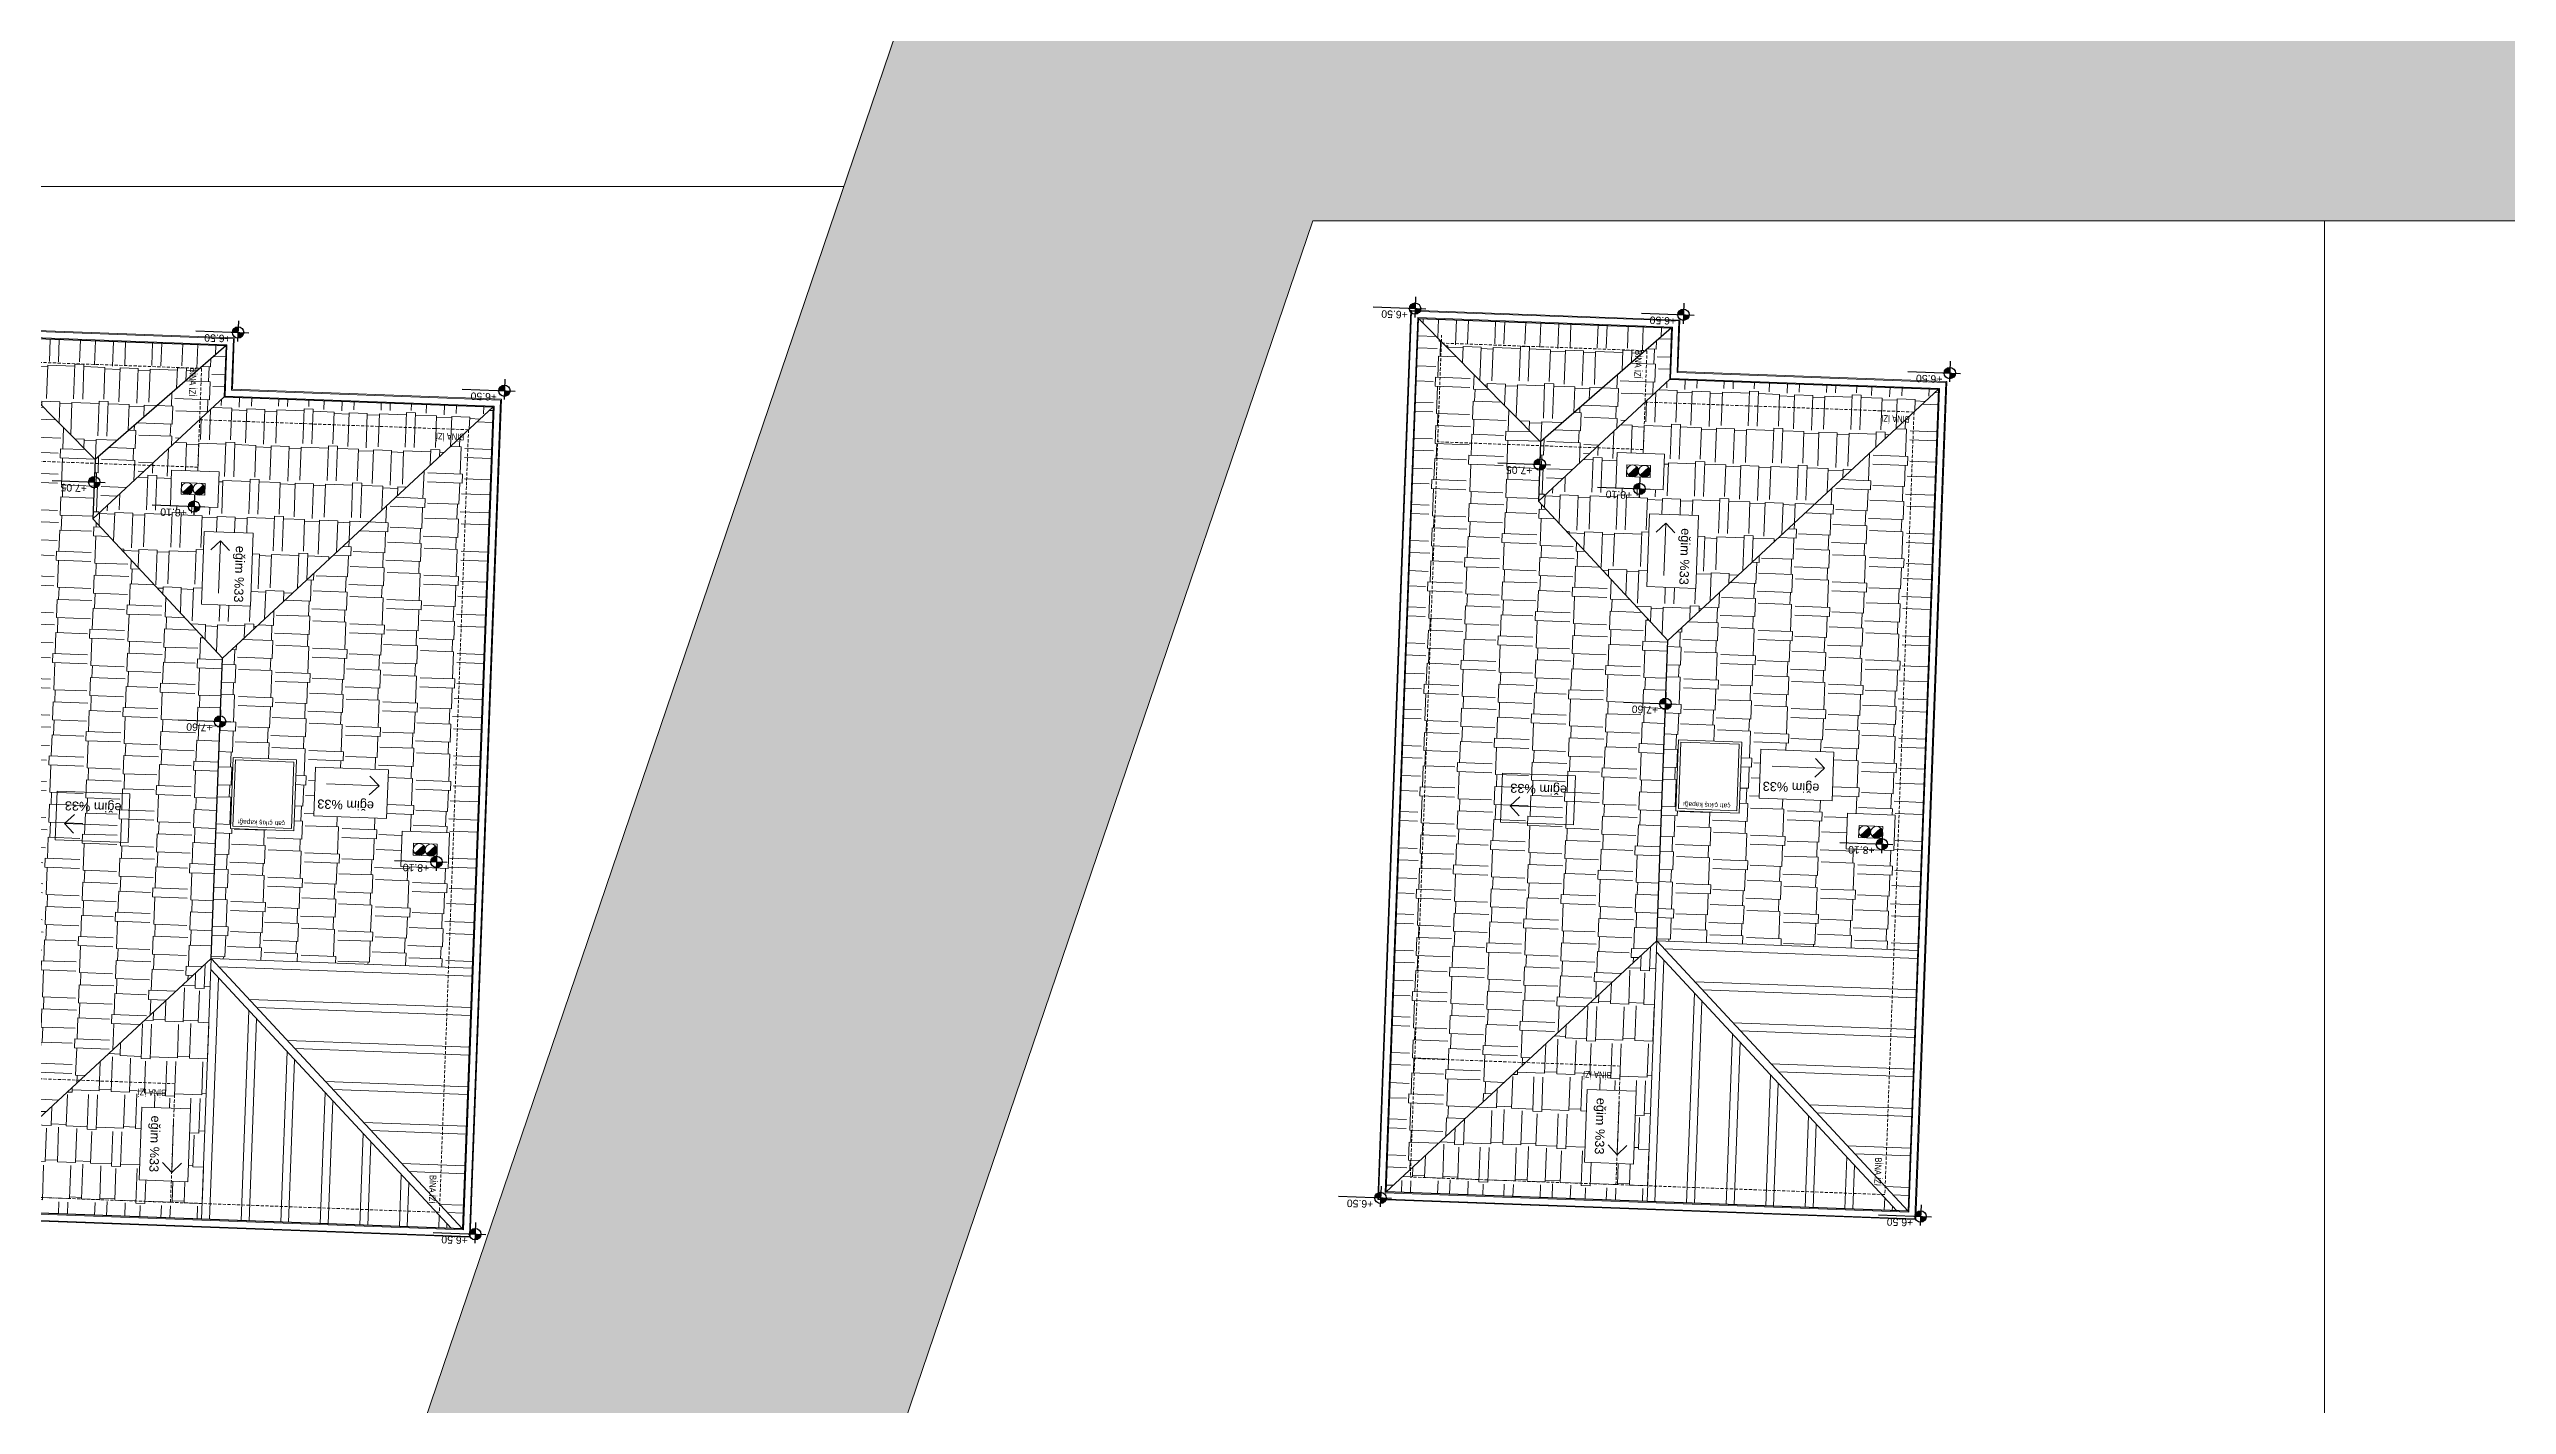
# Model space of a CAD drawing. Header units: centimetres. Extents: x 63871 to 181827, y -95930 to 42199.
# Drawn here: x 170158 to 173263, y -24290 to -22576 of the extents above; entities that cross this region are included whole.
import ezdxf
from ezdxf.enums import TextEntityAlignment as Align

# ---------------------------------------------------------------- set-up
doc = ezdxf.new("R2010")
doc.units = ezdxf.units.CM
doc.linetypes.add('11-021_500-SatisOfisi_220512$0${ Diamond }', pattern=[12, 4, -2, 2, 2, -2])
for name, color, linetype, lineweight in [('A-AREA-IDEN', 7, 'Continuous', 9), ('ARA SINIRLAR', 225, 'Continuous', 15), ('ARM_Pen_No__252', 8, 'Continuous', 18), ('Baca', 82, 'Continuous', 9), ('İz DÜŞÜMÜ', 7, '11-021_500-SatisOfisi_220512$0${ Diamond }', 18), ('OLUK', 222, 'Continuous', 15), ('TARAMA', 251, 'Continuous', 5), ('Çatı', 144, 'Continuous', 30)]:
    doc.layers.add(name, color=color, linetype=linetype, lineweight=lineweight)
doc.layers.add('KOT', color=171, linetype='Continuous')
doc.styles.add('Arial', font='Arial.ttf', dxfattribs={"height": 250})
doc.styles.add('Arial_1', font='Arial.ttf', dxfattribs={"height": 300})
doc.styles.add('MtXpl_Arial_Narrow_1', font='')
doc.styles.get('MtXpl_Arial_Narrow_1').set_extended_font_data('Arial Narrow')
pattern_1 = [(177.87319, (368086.55, 4994.29), (-98.784803, -42.082955), [22.86, -19.05, 26.67, -11.43, 34.29, -15.24]), (177.87319, (368063.636, 4993.234), (-98.784803, -42.082955), [19.05, -72.39, 15.24, -22.86]), (177.87319, (368018.124, 4999.69), (-98.784803, -42.082955), [11.43, -118.11]), (267.87319, (368086.55, 4994.29), (30.6659616, -46.8903553), [43.815, -139.065]), (267.87319, (368063.706, 4995.138), (30.6659616, -46.8903553), [42.8625, -140.0175]), (267.87319, (368044.67, 4995.845), (30.6659616, -46.8903553), [40.005, -142.875]), (267.87319, (368018.124, 4999.69), (30.6659616, -46.8903553), [43.815, -139.065]), (267.87319, (368006.702, 5000.114), (30.6659616, -46.8903553), [43.815, -139.065]), (267.87319, (367972.33, 4998.53), (30.6659616, -46.8903553), [41.91, -140.97])]
pattern_2 = [(87.87319, (368086.55, 4994.29), (-42.082955, 98.784803), [22.86, -19.05, 26.67, -11.43, 34.29, -15.24]), (87.87319, (368085.495, 5017.204), (-42.082955, 98.784803), [19.05, -72.39, 15.24, -22.86]), (87.87319, (368091.95, 5062.716), (-42.082955, 98.784803), [11.43, -118.11]), (177.87319, (368086.55, 4994.29), (-46.8903553, -30.6659616), [43.815, -139.065]), (177.87319, (368087.4, 5017.134), (-46.8903553, -30.6659616), [42.8625, -140.0175]), (177.87319, (368088.106, 5036.17), (-46.8903553, -30.6659616), [40.005, -142.875]), (177.87319, (368091.95, 5062.716), (-46.8903553, -30.6659616), [43.815, -139.065]), (177.87319, (368092.375, 5074.138), (-46.8903553, -30.6659616), [43.815, -139.065]), (177.87319, (368090.792, 5108.51), (-46.8903553, -30.6659616), [41.91, -140.97])]
pattern_3 = [(177.87319, (369912.775, 5016.663), (-98.784803, -42.082955), [22.86, -19.05, 26.67, -11.43, 34.29, -15.24]), (177.87319, (369889.86, 5015.61), (-98.784803, -42.082955), [19.05, -72.39, 15.24, -22.86]), (177.87319, (369844.35, 5022.064), (-98.784803, -42.082955), [11.43, -118.11]), (267.87319, (369912.775, 5016.663), (30.6659616, -46.8903553), [43.815, -139.065]), (267.87319, (369889.93, 5017.512), (30.6659616, -46.8903553), [42.8625, -140.0175]), (267.87319, (369870.894, 5018.22), (30.6659616, -46.8903553), [40.005, -142.875]), (267.87319, (369844.35, 5022.064), (30.6659616, -46.8903553), [43.815, -139.065]), (267.87319, (369832.926, 5022.488), (30.6659616, -46.8903553), [43.815, -139.065]), (267.87319, (369798.554, 5020.905), (30.6659616, -46.8903553), [41.91, -140.97])]
pattern_4 = [(87.87319, (369912.775, 5016.663), (-42.082955, 98.784803), [22.86, -19.05, 26.67, -11.43, 34.29, -15.24]), (87.87319, (369911.72, 5039.58), (-42.082955, 98.784803), [19.05, -72.39, 15.24, -22.86]), (87.87319, (369918.176, 5085.09), (-42.082955, 98.784803), [11.43, -118.11]), (177.87319, (369912.775, 5016.663), (-46.8903553, -30.6659616), [43.815, -139.065]), (177.87319, (369913.624, 5039.508), (-46.8903553, -30.6659616), [42.8625, -140.0175]), (177.87319, (369914.33, 5058.545), (-46.8903553, -30.6659616), [40.005, -142.875]), (177.87319, (369918.176, 5085.09), (-46.8903553, -30.6659616), [43.815, -139.065]), (177.87319, (369918.6, 5096.512), (-46.8903553, -30.6659616), [43.815, -139.065]), (177.87319, (369917.017, 5130.885), (-46.8903553, -30.6659616), [41.91, -140.97])]

# ---------------------------------------------------------------- blocks, each defined once
blk = doc.blocks.new('afadfa')
at = {"layer": 'Baca'}
h = blk.add_hatch(color=0, dxfattribs=at)
h.dxf.hatch_style = 1
h.paths.add_polyline_path([(525548.6, 4261233.8, 0.670516), (525535.8, 4261228.6, 0.199315), (525538, 4261223.2)])
h = blk.add_hatch(color=0, dxfattribs=at)
h.dxf.hatch_style = 1
h.paths.add_polyline_path([(525563.7, 4261233.8, 0.675614), (525550.8, 4261228.6, 0.202965), (525553, 4261223.2)])
for p, q in [((525538, 4261223.2), (525548.6, 4261233.8)), ((525553, 4261223.2), (525563.7, 4261233.8))]:
    blk.add_line(p, q, dxfattribs=at)
blk.add_lwpolyline([(525535.8, 4261236.1), (525565.8, 4261236), (525565.8, 4261221), (525535.8, 4261221.1)], close=True, dxfattribs=at)
for centre in [(525543.3, 4261228.6), (525558.3, 4261228.6)]:
    blk.add_circle(centre, 7.5, dxfattribs=at)

msp = doc.modelspace()

# ---------------------------------------------------------------- hatches: boundary and pattern name
at = {"layer": 'ARM_Pen_No__252'}
h = msp.add_hatch(dxfattribs=at)
h.set_pattern_fill('AR-HBONE', color=256, scale=0.51)
h.set_pattern_definition([(45, (0, -50000), (0, 73.27889), [155.448, -51.816]), (135, (36.64, -49963.36), (7e-15, 73.27889), [155.448, -51.816])])
h.paths.add_polyline_path([(175831.7, -22792.7), (175698, -25837), (170756.8, -25732.5), (171754.5, -22792.7)], flags=16)
h.paths.add_polyline_path([(172826.5, -19554.1), (175594.7, -11397.4), (175086.1, -11173.9), (170154.1, -25719.7), (167433.7, -25662.2), (167268.2, -26108.9), (178575.2, -26347.5), (178595, -25898.2), (176249, -25848.6), (176859.4, -11953.3), (176318.3, -11715.5), (176016.1, -19117.2), (175993.1, -19117.2), (175975.4, -19521.1)])
h.paths.add_polyline_path([(175975.4, -19521.1), (172826.5, -19554.1), (171829.1, -22492.9), (175844.9, -22492.9)])

# ---------------------------------------------------------------- linework, layer by layer
at = {"layer": 'ARA SINIRLAR', "color": 5}
for p, q in [((175090.1, -11175.6), (170154.1, -25719.7)), ((171162.2, -22749.3), (168497.4, -22749.3)), ((171754.5, -22792.7), (170756.8, -25732.5)), ((175831.7, -22792.7), (171754.5, -22792.7)), ((173032.7, -22792.7), (173032.7, -24403.3))]:
    msp.add_line(p, q, dxfattribs=at)

# ---------------------------------------------------------------- next in the draw order: wipeouts: each hides what was drawn before it
for points in [[(172555.6, -22995.9), (172516.3, -24055.2), (171836.7, -24030), (171878.5, -22905.7), (172218.3, -22918.4), (172215.8, -22983.3)], [(170729.4, -23018.3), (170690, -24077.6), (170010.5, -24052.3), (170052.3, -22928.1), (170392, -22940.7), (170389.6, -23005.7)]]:
    msp.add_wipeout(points).dxf.layer = 'OLUK'

# ---------------------------------------------------------------- next in the draw order: hatches: boundary and pattern name
at = {"layer": 'KOT'}
h = msp.add_hatch(color=256, dxfattribs=at)
h.dxf.hatch_style = 1
h.paths.add_polyline_path([(171876.7, -22903.3, 0.009987), (171876.7, -22903.6), (171883.8, -22903.9), (171884.1, -22896.4, 0.414214)])
h = msp.add_hatch(color=256, dxfattribs=at)
h.dxf.hatch_style = 1
h.paths.add_polyline_path([(171883.6, -22910.3, 0.402561), (171891, -22903.7), (171883.8, -22903.5)])
h = msp.add_hatch(color=256, dxfattribs=at)
h.dxf.hatch_style = 1
h.paths.add_polyline_path([(172215.7, -22911.2, 0.009987), (172215.7, -22911.5), (172222.9, -22911.7), (172223.1, -22904.3, 0.414214)])
h = msp.add_hatch(color=256, dxfattribs=at)
h.dxf.hatch_style = 1
h.paths.add_polyline_path([(172222.6, -22918.2, 0.402561), (172230, -22911.6), (172222.9, -22911.3)])
h = msp.add_hatch(color=256, dxfattribs=at)
h.dxf.hatch_style = 1
h.paths.add_polyline_path([(170389.5, -22933.6, 0.009987), (170389.5, -22933.8), (170396.6, -22934.1), (170396.9, -22926.7, 0.414214)])
h = msp.add_hatch(color=256, dxfattribs=at)
h.dxf.hatch_style = 1
h.paths.add_polyline_path([(170396.4, -22940.6, 0.402561), (170403.8, -22934), (170396.7, -22933.7)])
h = msp.add_hatch(color=256, dxfattribs=at)
h.dxf.hatch_style = 1
h.paths.add_polyline_path([(172552.2, -22984.8, 0.009987), (172552.2, -22985.1), (172559.4, -22985.4), (172559.7, -22978, 0.414214)])
h = msp.add_hatch(color=256, dxfattribs=at)
h.dxf.hatch_style = 1
h.paths.add_polyline_path([(170726, -23007.2, 0.009987), (170726, -23007.5), (170733.2, -23007.8), (170733.5, -23000.3, 0.414214)])
h = msp.add_hatch(color=256, dxfattribs=at)
h.dxf.hatch_style = 1
h.paths.add_polyline_path([(170732.9, -23014.2, 0.402561), (170740.3, -23007.6), (170733.2, -23007.4)])
h = msp.add_hatch(color=256, dxfattribs=at)
h.dxf.hatch_style = 1
h.paths.add_polyline_path([(172559.2, -22991.9, 0.402561), (172566.6, -22985.2), (172559.4, -22985)])
h = msp.add_hatch(color=256, dxfattribs=at)
h.dxf.hatch_style = 1
h.paths.add_polyline_path([(172034.2, -23100.4, 0.009987), (172034.2, -23100.7), (172041.4, -23100.9), (172041.6, -23093.5, 0.414214)])
h = msp.add_hatch(color=256, dxfattribs=at)
h.dxf.hatch_style = 1
h.paths.add_polyline_path([(172041.1, -23107.4, 0.402561), (172048.5, -23100.8), (172041.4, -23100.5)])
h = msp.add_hatch(color=256, dxfattribs=at)
h.dxf.hatch_style = 1
h.paths.add_polyline_path([(170208, -23122.8, 0.009987), (170208, -23123.1), (170215.1, -23123.3), (170215.4, -23115.9, 0.414214)])
h = msp.add_hatch(color=256, dxfattribs=at)
h.dxf.hatch_style = 1
h.paths.add_polyline_path([(170214.9, -23129.8, 0.402561), (170222.3, -23123.2), (170215.2, -23122.9)])
h = msp.add_hatch(color=256, dxfattribs=at)
h.dxf.hatch_style = 1
h.paths.add_polyline_path([(172160.2, -23131.3, 0.009987), (172160.2, -23131.6), (172167.4, -23131.9), (172167.6, -23124.4, 0.414214)])
h = msp.add_hatch(color=256, dxfattribs=at)
h.dxf.hatch_style = 1
h.paths.add_polyline_path([(172167.1, -23138.4, 0.402561), (172174.5, -23131.7), (172167.4, -23131.5)])
h = msp.add_hatch(color=256, dxfattribs=at)
h.dxf.hatch_style = 1
h.paths.add_polyline_path([(170334, -23153.7, 0.009987), (170334, -23154), (170341.1, -23154.3), (170341.4, -23146.8, 0.414214)])
h = msp.add_hatch(color=256, dxfattribs=at)
h.dxf.hatch_style = 1
h.paths.add_polyline_path([(170340.9, -23160.7, 0.402561), (170348.3, -23154.1), (170341.2, -23153.9)])
h = msp.add_hatch(color=256, dxfattribs=at)
h.dxf.hatch_style = 1
h.paths.add_polyline_path([(172193.1, -23403, 0.009987), (172193.1, -23403.3), (172200.2, -23403.6), (172200.5, -23396.1, 0.414214)])
h = msp.add_hatch(color=256, dxfattribs=at)
h.dxf.hatch_style = 1
h.paths.add_polyline_path([(172200, -23410, 0.402561), (172207.4, -23403.4), (172200.3, -23403.2)])
h = msp.add_hatch(color=256, dxfattribs=at)
h.dxf.hatch_style = 1
h.paths.add_polyline_path([(170366.9, -23425.4, 0.009987), (170366.9, -23425.7), (170374, -23426), (170374.3, -23418.5, 0.414214)])
h = msp.add_hatch(color=256, dxfattribs=at)
h.dxf.hatch_style = 1
h.paths.add_polyline_path([(170373.8, -23432.4, 0.402561), (170381.2, -23425.8), (170374, -23425.5)])
h = msp.add_hatch(color=256, dxfattribs=at)
h.dxf.hatch_style = 1
h.paths.add_polyline_path([(170640.3, -23603, 0.009987), (170640.3, -23603.3), (170647.5, -23603.5), (170647.7, -23596.1, 0.414214)])
h = msp.add_hatch(color=256, dxfattribs=at)
h.dxf.hatch_style = 1
h.paths.add_polyline_path([(172466.5, -23580.6, 0.009987), (172466.5, -23580.9), (172473.7, -23581.2), (172474, -23573.7, 0.414214)])
h = msp.add_hatch(color=256, dxfattribs=at)
h.dxf.hatch_style = 1
h.paths.add_polyline_path([(172473.4, -23587.6, 0.402561), (172480.8, -23581), (172473.7, -23580.7)])
h = msp.add_hatch(color=256, dxfattribs=at)
h.dxf.hatch_style = 1
h.paths.add_polyline_path([(170647.2, -23610, 0.402561), (170654.6, -23603.4), (170647.5, -23603.1)])
h = msp.add_hatch(color=256, dxfattribs=at)
h.dxf.hatch_style = 1
h.paths.add_polyline_path([(171833.1, -24027.7, 0.009987), (171833.1, -24027.9), (171840.2, -24028.2), (171840.5, -24020.8, 0.414214)])
h = msp.add_hatch(color=256, dxfattribs=at)
h.dxf.hatch_style = 1
h.paths.add_polyline_path([(171840, -24034.7, 0.402561), (171847.4, -24028.1), (171840.3, -24027.8)])
h = msp.add_hatch(color=256, dxfattribs=at)
h.dxf.hatch_style = 1
h.paths.add_polyline_path([(172515.4, -24051.1, 0.009987), (172515.3, -24051.4), (172522.5, -24051.7), (172522.8, -24044.2, 0.414214)])
h = msp.add_hatch(color=256, dxfattribs=at)
h.dxf.hatch_style = 1
h.paths.add_polyline_path([(172522.3, -24058.1, 0.402561), (172529.7, -24051.5), (172522.5, -24051.2)])
h = msp.add_hatch(color=256, dxfattribs=at)
h.dxf.hatch_style = 1
h.paths.add_polyline_path([(170689.1, -24073.5, 0.009987), (170689.1, -24073.8), (170696.3, -24074), (170696.6, -24066.6, 0.414214)])
h = msp.add_hatch(color=256, dxfattribs=at)
h.dxf.hatch_style = 1
h.paths.add_polyline_path([(170696, -24080.5, 0.402561), (170703.5, -24073.9), (170696.3, -24073.6)])
at = {"layer": 'Çatı', "lineweight": 15}
h = msp.add_hatch(dxfattribs=at)
h.set_pattern_fill('AR-RSHKE', color=251, scale=0.15, angle=267.8732)
h.set_pattern_definition([(267.87319, (368086.55, 4994.29), (42.082955, -98.784803), [22.86, -19.05, 26.67, -11.43, 34.29, -15.24]), (267.87319, (368087.606, 4971.374), (42.082955, -98.784803), [19.05, -72.39, 15.24, -22.86]), (267.87319, (368081.15, 4925.863), (42.082955, -98.784803), [11.43, -118.11]), (357.87319, (368086.55, 4994.29), (46.8903553, 30.6659616), [43.815, -139.065]), (357.87319, (368085.702, 4971.445), (46.8903553, 30.6659616), [42.8625, -140.0175]), (357.87319, (368084.995, 4952.408), (46.8903553, 30.6659616), [40.005, -142.875]), (357.87319, (368081.15, 4925.863), (46.8903553, 30.6659616), [43.815, -139.065]), (357.87319, (368080.726, 4914.44), (46.8903553, 30.6659616), [43.815, -139.065]), (357.87319, (368082.31, 4880.068), (46.8903553, 30.6659616), [41.91, -140.97])])
h.paths.add_polyline_path([(170377, -23345.5), (170213.4, -23169.3), (170213.4, -23169.3), (170216.2, -23094.3), (170061.9, -22938.5), (170020.9, -24042.7), (170362.9, -23725.2)])
h = msp.add_hatch(dxfattribs=at)
h.set_pattern_fill('AR-RSHKE', color=251, scale=0.15, angle=177.8732)
h.set_pattern_definition(pattern_1)
h.paths.add_polyline_path([(170381.7, -22950.4), (170061.9, -22938.5), (170216.2, -23094.3)])
h.paths.add_polyline_path([(170333.5, -22975.8), (170331.9, -23016.8), (170347.1, -23017.4), (170348.7, -22976.4)], flags=24)
h = msp.add_hatch(dxfattribs=at)
h.set_pattern_fill('AR-RSHKE', color=251, scale=0.15, angle=267.8732)
h.set_pattern_definition([(267.87319, (369912.775, 5016.663), (42.082955, -98.784803), [22.86, -19.05, 26.67, -11.43, 34.29, -15.24]), (267.87319, (369913.83, 4993.75), (42.082955, -98.784803), [19.05, -72.39, 15.24, -22.86]), (267.87319, (369907.375, 4948.237), (42.082955, -98.784803), [11.43, -118.11]), (357.87319, (369912.775, 5016.663), (46.8903553, 30.6659616), [43.815, -139.065]), (357.87319, (369911.927, 4993.82), (46.8903553, 30.6659616), [42.8625, -140.0175]), (357.87319, (369911.22, 4974.782), (46.8903553, 30.6659616), [40.005, -142.875]), (357.87319, (369907.375, 4948.237), (46.8903553, 30.6659616), [43.815, -139.065]), (357.87319, (369906.95, 4936.815), (46.8903553, 30.6659616), [43.815, -139.065]), (357.87319, (369908.533, 4902.442), (46.8903553, 30.6659616), [41.91, -140.97])])
h.paths.add_polyline_path([(172203.2, -23323.1), (172039.7, -23146.9), (172039.7, -23146.9), (172042.4, -23071.9), (171888.1, -22916.1), (171847.1, -24020.3), (172189.1, -23702.8)])
h = msp.add_hatch(dxfattribs=at)
h.set_pattern_fill('AR-RSHKE', color=251, scale=0.15, angle=177.8732)
h.set_pattern_definition(pattern_3)
h.paths.add_polyline_path([(172207.9, -22928), (171888.1, -22916.1), (172042.4, -23071.9)])
h.paths.add_polyline_path([(172159.7, -22953.4), (172158.1, -22994.5), (172173.4, -22995), (172174.9, -22954)], flags=24)
h = msp.add_hatch(dxfattribs=at)
h.set_pattern_fill('AR-RSHKE', color=251, scale=0.15, angle=447.8732)
h.set_pattern_definition(pattern_4)
h.paths.add_polyline_path([(172042.4, -23071.9), (172039.7, -23146.9), (172205.5, -22992.9), (172207.9, -22928)])
h.paths.add_polyline_path([(172159.7, -22953.4), (172158.1, -22994.5), (172173.4, -22995), (172174.9, -22954)], flags=25)
h = msp.add_hatch(dxfattribs=at)
h.set_pattern_fill('AR-RSHKE', color=251, scale=0.15, angle=447.8732)
h.set_pattern_definition(pattern_2)
h.paths.add_polyline_path([(170216.2, -23094.3), (170213.4, -23169.3), (170379.3, -23015.3), (170381.7, -22950.4)])
h.paths.add_polyline_path([(170333.5, -22975.8), (170331.9, -23016.8), (170347.1, -23017.4), (170348.7, -22976.4)], flags=25)
h = msp.add_hatch(dxfattribs=at)
h.set_pattern_fill('AR-RSHKE', color=251, scale=0.15, angle=177.8732)
h.set_pattern_definition(pattern_3)
h.paths.add_polyline_path([(172039.7, -23146.9), (172203.2, -23323.1), (172545.2, -23005.6), (172205.5, -22992.9)])
h.paths.add_polyline_path([(172137.4, -23130.5), (172139.1, -23085.5), (172199, -23087.8), (172197.4, -23132.7)], flags=16)
h.paths.add_polyline_path([(172150.9, -23116), (172151.4, -23100.9), (172181.4, -23102.1), (172180.9, -23117.2)], flags=0)
h.paths.add_polyline_path([(172151.2, -23108.5, -1), (172166.1, -23109.1, -1), (172181.1, -23109.6, -1), (172166.1, -23109.1, -1)], flags=0)
h.paths.add_polyline_path([(172180.2, -23162.9), (172242, -23165.2), (172238.5, -23257.3), (172176.8, -23255)], flags=16)
h.paths.add_polyline_path([(172214.1, -23178), (172211.2, -23255.3), (172235, -23256.2), (172237.8, -23178.9)], flags=8)
h.paths.add_polyline_path([(172511.7, -23037.1), (172470.6, -23035.5), (172470, -23050.8), (172511.1, -23052.3)], flags=25)
h = msp.add_hatch(dxfattribs=at)
h.set_pattern_fill('AR-RSHKE', color=251, scale=0.15, angle=447.8732)
h.set_pattern_definition(pattern_4)
h.paths.add_polyline_path([(172189.1, -23702.8), (172518.9, -23715.1), (172545.2, -23005.6), (172203.2, -23323.1)])
h.paths.add_polyline_path([(172412.9, -23464.2), (172410.6, -23526), (172318.5, -23522.5), (172320.8, -23460.8)], flags=16)
h.paths.add_polyline_path([(172296.7, -23451.6), (172293.3, -23541.6), (172213.4, -23538.6), (172216.7, -23448.7)], flags=16)
h.paths.add_polyline_path([(172293.5, -23454.5), (172290.4, -23538.5), (172216.5, -23535.7), (172219.6, -23451.8)], flags=0)
h.paths.add_polyline_path([(172430.3, -23541.7), (172490.2, -23544), (172488.6, -23588.9), (172428.6, -23586.7)], flags=16)
h.paths.add_polyline_path([(172444.7, -23557.2), (172474.7, -23558.4), (172474.1, -23573.4), (172444.1, -23572.2)], flags=0)
h.paths.add_polyline_path([(172459.4, -23565.3, -1), (172474.4, -23565.9, -1), (172459.4, -23565.3, -1), (172444.4, -23564.8, -1)], flags=0)
h.paths.add_polyline_path([(172397.8, -23498.1), (172320.6, -23495.2), (172319.7, -23519), (172396.9, -23521.8)], flags=8)
h.paths.add_polyline_path([(172284.5, -23526.1), (172220.6, -23523.7), (172220.1, -23535.3), (172284, -23537.7)], flags=8)
h = msp.add_hatch(dxfattribs=at)
h.set_pattern_fill('AR-RSHKE', color=251, scale=0.15, angle=177.8732)
h.set_pattern_definition(pattern_1)
h.paths.add_polyline_path([(170213.4, -23169.3), (170377, -23345.5), (170719, -23027.9), (170379.3, -23015.3)])
h.paths.add_polyline_path([(170311.2, -23152.9), (170312.8, -23107.9), (170372.8, -23110.1), (170371.1, -23155.1)], flags=16)
h.paths.add_polyline_path([(170324.7, -23138.4), (170325.2, -23123.3), (170355.2, -23124.5), (170354.6, -23139.5)], flags=0)
h.paths.add_polyline_path([(170324.9, -23130.9, -1), (170339.9, -23131.4, -1), (170354.9, -23132, -1), (170339.9, -23131.4, -1)], flags=0)
h.paths.add_polyline_path([(170354, -23185.3), (170415.7, -23187.6), (170412.3, -23279.7), (170350.6, -23277.4)], flags=16)
h.paths.add_polyline_path([(170387.9, -23200.4), (170385, -23277.7), (170408.7, -23278.6), (170411.6, -23201.3)], flags=8)
h.paths.add_polyline_path([(170685.4, -23059.5), (170644.4, -23057.9), (170643.8, -23073.1), (170684.9, -23074.7)], flags=25)
h = msp.add_hatch(dxfattribs=at)
h.set_pattern_fill('AR-RSHKE', color=251, scale=0.15, angle=447.8732)
h.set_pattern_definition(pattern_2)
h.paths.add_polyline_path([(170362.9, -23725.2), (170692.7, -23737.4), (170719, -23027.9), (170377, -23345.5)])
h.paths.add_polyline_path([(170586.7, -23486.6), (170584.4, -23548.3), (170492.3, -23544.9), (170494.6, -23483.2)], flags=16)
h.paths.add_polyline_path([(170470.4, -23474), (170467.1, -23563.9), (170387.1, -23561), (170390.5, -23471)], flags=16)
h.paths.add_polyline_path([(170467.3, -23476.9), (170464.2, -23560.8), (170390.3, -23558.1), (170393.4, -23474.2)], flags=0)
h.paths.add_polyline_path([(170604, -23564.1), (170664, -23566.3), (170662.3, -23611.3), (170602.4, -23609.1)], flags=16)
h.paths.add_polyline_path([(170618.5, -23579.6), (170648.5, -23580.8), (170647.9, -23595.8), (170617.9, -23594.6)], flags=0)
h.paths.add_polyline_path([(170633.2, -23587.7, -1), (170648.2, -23588.3, -1), (170633.2, -23587.7, -1), (170618.2, -23587.1, -1)], flags=0)
h.paths.add_polyline_path([(170571.6, -23520.5), (170494.3, -23517.6), (170493.5, -23541.3), (170570.7, -23544.2)], flags=8)
h.paths.add_polyline_path([(170458.2, -23548.5), (170394.3, -23546.1), (170393.9, -23557.7), (170457.8, -23560)], flags=8)
h = msp.add_hatch(dxfattribs=at)
h.set_pattern_fill('AR-RSHKE', color=251, scale=0.15, angle=357.8732)
h.set_pattern_definition([(357.87319, (369912.775, 5016.663), (98.784803, 42.082955), [22.86, -19.05, 26.67, -11.43, 34.29, -15.24]), (357.87319, (369935.69, 5017.72), (98.784803, 42.082955), [19.05, -72.39, 15.24, -22.86]), (357.87319, (369981.2, 5011.263), (98.784803, 42.082955), [11.43, -118.11]), (87.87319, (369912.775, 5016.663), (-30.6659616, 46.8903553), [43.815, -139.065]), (87.87319, (369935.62, 5015.815), (-30.6659616, 46.8903553), [42.8625, -140.0175]), (87.87319, (369954.656, 5015.108), (-30.6659616, 46.8903553), [40.005, -142.875]), (87.87319, (369981.202, 5011.263), (-30.6659616, 46.8903553), [43.815, -139.065]), (87.87319, (369992.624, 5010.84), (-30.6659616, 46.8903553), [43.815, -139.065]), (87.87319, (370026.997, 5012.422), (-30.6659616, 46.8903553), [41.91, -140.97])])
h.paths.add_polyline_path([(172189.1, -23702.8), (171847.1, -24020.3), (172176.9, -24032.6)])
h.paths.add_polyline_path([(172163, -23893.1), (172159.6, -23985.2), (172097.8, -23982.9), (172101.3, -23890.8)], flags=16)
h.paths.add_polyline_path([(172107.3, -23898.2), (172104.4, -23975.5), (172128.1, -23976.3), (172131, -23899.1)], flags=8)
h.paths.add_polyline_path([(172134.9, -23866.2), (172093.8, -23864.7), (172093.3, -23879.9), (172134.3, -23881.4)], flags=24)
h = msp.add_hatch(dxfattribs=at)
h.set_pattern_fill('AR-RSHKE', color=251, scale=0.15, angle=357.8732)
h.set_pattern_definition([(357.87319, (368086.55, 4994.29), (98.784803, 42.082955), [22.86, -19.05, 26.67, -11.43, 34.29, -15.24]), (357.87319, (368109.465, 4995.345), (98.784803, 42.082955), [19.05, -72.39, 15.24, -22.86]), (357.87319, (368154.977, 4988.89), (98.784803, 42.082955), [11.43, -118.11]), (87.87319, (368086.55, 4994.29), (-30.6659616, 46.8903553), [43.815, -139.065]), (87.87319, (368109.395, 4993.44), (-30.6659616, 46.8903553), [42.8625, -140.0175]), (87.87319, (368128.432, 4992.734), (-30.6659616, 46.8903553), [40.005, -142.875]), (87.87319, (368154.977, 4988.89), (-30.6659616, 46.8903553), [43.815, -139.065]), (87.87319, (368166.4, 4988.465), (-30.6659616, 46.8903553), [43.815, -139.065]), (87.87319, (368200.772, 4990.048), (-30.6659616, 46.8903553), [41.91, -140.97])])
h.paths.add_polyline_path([(170362.9, -23725.2), (170020.9, -24042.7), (170350.7, -24055)])
h.paths.add_polyline_path([(170336.8, -23915.4), (170333.3, -24007.5), (170271.6, -24005.2), (170275, -23913.1)], flags=16)
h.paths.add_polyline_path([(170281, -23920.6), (170278.2, -23997.8), (170301.9, -23998.7), (170304.8, -23921.4)], flags=8)
h.paths.add_polyline_path([(170308.7, -23888.6), (170267.6, -23887), (170267, -23902.3), (170308.1, -23903.8)], flags=24)

# ---------------------------------------------------------------- next in the draw order: linework, layer by layer
at = {"layer": 'A-AREA-IDEN'}
for p, q in [((172200.7, -23174.8), (172188.4, -23186.2)), ((172198.2, -23241.1), (172200.7, -23174.8)), ((172200.7, -23174.8), (172212.1, -23187.1)), ((170374.5, -23197.2), (170362.2, -23208.6)), ((170372, -23263.4), (170374.5, -23197.2)), ((170374.5, -23197.2), (170385.9, -23209.5)), ((172401.1, -23484.7), (172389.6, -23472.4)), ((170508.6, -23504.6), (170574.8, -23507.1)), ((170574.8, -23507.1), (170563.4, -23494.8)), ((172334.8, -23482.2), (172401.1, -23484.7)), ((172401.1, -23484.7), (172388.7, -23496.1)), ((170574.8, -23507.1), (170562.5, -23518.5)), ((172003.8, -23532.4), (172016.1, -23520.9)), ((172070, -23534.8), (172003.8, -23532.4)), ((172003.8, -23532.4), (172015.2, -23544.7)), ((170177.6, -23554.7), (170189.9, -23543.3)), ((170243.8, -23557.2), (170177.6, -23554.7)), ((170177.6, -23554.7), (170189, -23567)), ((172141.6, -23907), (172139.1, -23973.3)), ((170315.3, -23929.4), (170312.9, -23995.7)), ((172139.1, -23973.3), (172127.7, -23961)), ((172139.1, -23973.3), (172151.4, -23961.8)), ((170312.9, -23995.7), (170301.4, -23983.3)), ((170312.9, -23995.7), (170325.2, -23984.2))]:
    msp.add_line(p, q, dxfattribs=at)
for points in [[(172176.8, -23255), (172180.2, -23162.9), (172242, -23165.2), (172238.5, -23257.3)], [(170350.6, -23277.4), (170354, -23185.3), (170415.7, -23187.6), (170412.3, -23279.7)], [(170467.1, -23563.9), (170387.1, -23561), (170390.5, -23471), (170470.4, -23474)], [(170464.2, -23560.8), (170390.3, -23558.1), (170393.4, -23474.2), (170467.3, -23476.9)], [(172293.3, -23541.6), (172213.4, -23538.6), (172216.7, -23448.7), (172296.7, -23451.6)], [(172290.4, -23538.5), (172216.5, -23535.7), (172219.6, -23451.8), (172293.5, -23454.5)], [(172320.8, -23460.8), (172412.9, -23464.2), (172410.6, -23526), (172318.5, -23522.5)], [(170494.6, -23483.2), (170586.7, -23486.6), (170584.4, -23548.3), (170492.3, -23544.9)], [(172084, -23556.3), (171991.9, -23552.8), (171994.2, -23491.1), (172086.3, -23494.5)], [(170257.8, -23578.6), (170165.7, -23575.2), (170168, -23513.5), (170260.1, -23516.9)], [(172163, -23893.1), (172159.6, -23985.2), (172097.8, -23982.9), (172101.3, -23890.8)], [(170336.8, -23915.4), (170333.3, -24007.5), (170271.6, -24005.2), (170275, -23913.1)]]:
    msp.add_lwpolyline(points, close=True, dxfattribs=at)
at = {"layer": 'Baca'}
for points in [[(172199, -23087.8), (172139.1, -23085.5), (172137.4, -23130.5), (172197.4, -23132.7)], [(170372.8, -23110.1), (170312.8, -23107.9), (170311.2, -23152.9), (170371.1, -23155.1)], [(170664, -23566.3), (170604, -23564.1), (170602.4, -23609.1), (170662.3, -23611.3)], [(172490.2, -23544), (172430.3, -23541.7), (172428.6, -23586.7), (172488.6, -23588.9)]]:
    msp.add_lwpolyline(points, close=True, dxfattribs=at)
at = {"layer": 'İz DÜŞÜMÜ'}
for p, q in [((171883.4, -23851.6), (171877.8, -24001.5)), ((172137.6, -24011.1), (171877.8, -24001.5)), ((170311.4, -24033.5), (170051.6, -24023.8))]:
    msp.add_line(p, q, dxfattribs=at)
for points in [[(172174.4, -23021.8), (172172.2, -23081.8), (171912.3, -23072.1), (171917, -22947.2), (172176.8, -22956.9), (172174.4, -23021.8), (172514.2, -23034.4), (172477.4, -24023.7), (172137.6, -24011.1), (172143.2, -23861.2), (171883.4, -23851.6), (171917.4, -22937.2)], [(170348.2, -23044.2), (170345.9, -23104.1), (170086.1, -23094.5), (170090.8, -22969.6), (170350.6, -22979.2), (170348.2, -23044.2), (170687.9, -23056.8), (170651.2, -24046.1), (170311.4, -24033.5), (170317, -23883.6), (170057.2, -23874), (170091.1, -22959.6)]]:
    msp.add_lwpolyline(points, dxfattribs=at)
at = {"layer": 'KOT'}
for p, q in [((171897.5, -22904.4), (171830.7, -22901.9)), ((171884.4, -22888.8), (171883.4, -22914.8)), ((172236.5, -22912.2), (172169.7, -22909.8)), ((172223.4, -22896.7), (172222.5, -22922.7)), ((170410.3, -22934.6), (170343.5, -22932.1)), ((170397.2, -22919), (170396.2, -22945.1)), ((172560, -22970.3), (172559, -22996.4)), ((170746.8, -23008.3), (170680, -23005.8)), ((170733.7, -22992.7), (170732.8, -23018.7)), ((172573, -22985.9), (172506.3, -22983.4)), ((172055, -23101.4), (171988.2, -23099)), ((172041.9, -23085.9), (172041, -23111.9)), ((170228.8, -23123.8), (170162, -23121.3)), ((170215.7, -23108.2), (170214.7, -23134.3)), ((172181, -23132.4), (172114.2, -23129.9)), ((172167.9, -23116.8), (172167, -23142.9)), ((170354.8, -23154.8), (170288, -23152.3)), ((170341.7, -23139.2), (170340.7, -23165.2)), ((170374.6, -23410.9), (170373.6, -23436.9)), ((172213.9, -23404.1), (172147.1, -23401.6)), ((172200.8, -23388.5), (172199.8, -23414.6)), ((170387.7, -23426.5), (170320.9, -23424)), ((172474.2, -23566.1), (172473.3, -23592.1)), ((170648, -23588.4), (170647, -23614.5)), ((172487.3, -23581.7), (172420.5, -23579.2)), ((170661.1, -23604), (170594.3, -23601.6)), ((171853.9, -24028.7), (171787.1, -24026.2)), ((171840.8, -24013.1), (171839.8, -24039.2)), ((170696.8, -24059), (170695.9, -24085)), ((172536.1, -24052.2), (172469.4, -24049.7)), ((172523.1, -24036.6), (172522.1, -24062.6)), ((170709.9, -24074.5), (170643.1, -24072.1))]:
    msp.add_line(p, q, dxfattribs=at)
for centre in [(171883.8, -22903.6), (172222.9, -22911.4), (170396.7, -22933.8), (172559.4, -22985.1), (170733.2, -23007.5), (172041.4, -23100.7), (170215.1, -23123), (172167.4, -23131.6), (170341.1, -23154), (172200.2, -23403.3), (170374, -23425.7), (170647.5, -23603.2), (172473.7, -23580.9), (171840.2, -24027.9), (172522.5, -24051.4), (170696.3, -24073.8)]:
    msp.add_circle(centre, 7.17, dxfattribs=at)
at = {"layer": 'OLUK'}
for points in [[(172218.3, -22918.4), (172215.8, -22983.3), (172555.6, -22995.9), (172516.3, -24055.2), (171836.7, -24030), (171878.5, -22905.7)], [(172217.2, -22919.3), (172214.8, -22984.3), (172554.6, -22996.9), (172515.3, -24054.2), (171837.8, -24029), (171879.5, -22906.8)], [(172208.9, -22927), (172206.5, -22992), (172546.3, -23004.6), (172507.6, -24045.9), (171846.1, -24021.3), (171887.2, -22915.1)], [(170392, -22940.7), (170389.6, -23005.7), (170729.4, -23018.3), (170690, -24077.6), (170010.5, -24052.3), (170052.3, -22928.1)], [(170391, -22941.7), (170388.6, -23006.7), (170728.4, -23019.3), (170689.1, -24076.5), (170011.6, -24051.4), (170053.2, -22929.2)], [(170382.7, -22949.4), (170380.3, -23014.3), (170720.1, -23027), (170681.4, -24068.2), (170019.8, -24043.7), (170060.9, -22937.4)]]:
    msp.add_lwpolyline(points, close=True, dxfattribs=at)
at = {"layer": 'TARAMA'}
for p, q in [((172189.1, -23702.8), (172176.9, -24032.6)), ((172492.5, -24044.3), (172188.6, -23717)), ((172189.1, -23702.8), (172506.7, -24044.8)), ((172189.1, -23702.8), (172518.9, -23715.1)), ((172198.7, -23713.2), (172518.5, -23725.1)), ((170362.9, -23725.2), (170350.7, -24055)), ((170372, -23749.7), (170360.6, -24055.3)), ((170666.3, -24066.7), (170362.4, -23739.3)), ((170362.9, -23725.2), (170680.4, -24067.2)), ((170362.9, -23725.2), (170692.7, -23737.4)), ((170372.5, -23735.6), (170692.3, -23747.4)), ((172198.2, -23727.3), (172186.9, -24033)), ((170411, -23777), (170690.8, -23787.4)), ((172236.7, -23768.8), (172226.8, -24034.4)), ((172246.3, -23779.1), (172236.8, -24034.8)), ((172237.2, -23754.6), (172517, -23765)), ((172246.9, -23765), (172516.7, -23775)), ((170410.5, -23791.1), (170400.6, -24056.8)), ((170420.1, -23801.5), (170410.6, -24057.2)), ((170420.6, -23787.4), (170690.4, -23797.4)), ((172285.3, -23806.5), (172515.2, -23815)), ((170458.6, -23843), (170450.6, -24058.7)), ((170459.1, -23828.8), (170689, -23837.4)), ((170468.7, -23839.2), (170688.6, -23847.4)), ((172284.8, -23820.6), (172276.8, -24036.3)), ((172294.4, -23831), (172286.8, -24036.7)), ((172295, -23816.8), (172514.8, -23825)), ((170468.2, -23853.3), (170460.6, -24059)), ((172332.9, -23872.4), (172326.8, -24038.2)), ((172333.5, -23858.3), (172513.3, -23865)), ((172343.1, -23868.6), (172513, -23875)), ((170506.7, -23894.8), (170500.6, -24060.5)), ((170507.2, -23880.7), (170687.1, -23887.3)), ((170516.3, -23905.2), (170510.5, -24060.9)), ((170516.9, -23891), (170686.7, -23897.3)), ((172342.6, -23882.8), (172336.8, -24038.5)), ((170555.3, -23932.5), (170685.3, -23937.3)), ((172381, -23924.2), (172376.7, -24040)), ((172381.6, -23910.1), (172511.5, -23914.9)), ((172390.7, -23934.6), (172386.7, -24040.4)), ((172391.2, -23920.5), (172511.1, -23924.9)), ((170554.8, -23946.6), (170550.5, -24062.4)), ((170564.4, -23957), (170560.5, -24062.8)), ((170565, -23942.8), (170684.9, -23947.3)), ((172429.7, -23961.9), (172509.6, -23964.9)), ((170602.9, -23998.4), (170600.5, -24064.2)), ((170603.5, -23984.3), (170683.4, -23987.3)), ((170613.1, -23994.7), (170683, -23997.3)), ((172429.2, -23976.1), (172426.7, -24041.9)), ((172438.8, -23986.4), (172436.7, -24042.2)), ((172439.3, -23972.3), (172509.2, -23974.9)), ((170612.5, -24008.8), (170610.5, -24064.6)), ((172477.3, -24027.9), (172476.7, -24043.7)), ((172477.8, -24013.7), (172507.8, -24014.9)), ((172487.4, -24024.1), (172507.4, -24024.9)), ((170651, -24050.3), (170650.4, -24066.1)), ((170651.6, -24036.1), (170681.5, -24037.2)), ((170660.7, -24060.6), (170660.4, -24066.5)), ((170661.2, -24046.5), (170681.2, -24047.2)), ((172486.9, -24038.2), (172486.7, -24044.1))]:
    msp.add_line(p, q, dxfattribs=at)
at = {"layer": 'Çatı'}
for p, q in [((170216.2, -23094.3), (170061.9, -22938.5)), ((172042.4, -23071.9), (171888.1, -22916.1)), ((172207.9, -22928), (172042.4, -23071.9)), ((170381.7, -22950.4), (170216.2, -23094.3)), ((172039.7, -23146.9), (172205.5, -22992.9)), ((172203.2, -23323.1), (172545.2, -23005.6)), ((170213.4, -23169.3), (170379.3, -23015.3)), ((170377, -23345.5), (170719, -23027.9)), ((170216.2, -23094.3), (170213.4, -23169.3)), ((172042.4, -23071.9), (172039.7, -23146.9)), ((172203.2, -23323.1), (172039.7, -23146.9)), ((170377, -23345.5), (170213.4, -23169.3)), ((170362.9, -23725.2), (170377, -23345.5)), ((172189.1, -23702.8), (172203.2, -23323.1)), ((172189.1, -23702.8), (171847.1, -24020.3)), ((172506.7, -24044.8), (172189.1, -23702.8)), ((170362.9, -23725.2), (170020.9, -24042.7)), ((170680.4, -24067.2), (170362.9, -23725.2))]:
    msp.add_line(p, q, dxfattribs=at)
for points in [[(170381.7, -22950.4), (170379.3, -23015.3), (170719, -23027.9), (170680.4, -24067.2), (170020.9, -24042.7), (170061.9, -22938.5)], [(172207.9, -22928), (172205.5, -22992.9), (172545.2, -23005.6), (172506.7, -24044.8), (171847.1, -24020.3), (171888.1, -22916.1)]]:
    msp.add_lwpolyline(points, close=True, dxfattribs=at)

# ---------------------------------------------------------------- next in the draw order: block references
at = {"layer": 'Baca', "rotation": 177.8731895439683}
for p in [(855494.7, 4215680.2), (853668.5, 4215657.8), (855788, 4215224), (853961.7, 4215201.6)]:
    msp.add_blockref('afadfa', p, dxfattribs=at)

# ---------------------------------------------------------------- next in the draw order: texts
at = {"style": 'MtXpl_Arial_Narrow_1'}
for rotation, p in [(267.8302, (172162.1, -22956.1)), (267.8302, (170335.9, -22978.4)), (177.8302, (172509, -23039.5)), (177.8302, (170682.8, -23061.9)), (177.8302, (172132.2, -23868.7)), (177.8302, (170306, -23891)), (267.8302, (170639, -23998.9)), (267.8302, (172465.2, -23976.6))]:
    msp.add_text('BİNA İZİ', height=8.32, rotation=rotation, dxfattribs=at).set_placement(p)
at = {"layer": 'A-AREA-IDEN', "style": 'Arial_1'}
for p in [(172252.4, -23528.6), (170426.2, -23551)]:
    msp.add_text('çatı çıkış kapağı', height=5.953, rotation=177.8732, dxfattribs=at).set_placement(p, align=Align.CENTER)
at = {"layer": 'A-AREA-IDEN', "char_height": 11.52, "width": 136.287, "attachment_point": 2, "line_spacing_factor": 0.941778, "style": 'Arial'}
for insert, rotation in [((172230.5, -23217.3), 267.8732), ((170404.3, -23239.6), 267.8732), ((172039.7, -23516.9), 177.8732), ((172358.6, -23514.5), 177.8732), ((170213.4, -23539.2), 177.8732), ((170532.4, -23536.9), 177.8732), ((172123.6, -23937.4), 267.8732), ((170297.4, -23959.8), 267.8732)]:
    msp.add_mtext('eğim %33', dxfattribs=dict(at, insert=insert, rotation=rotation))
at = {"layer": 'KOT', "char_height": 9.45, "width": 57.696, "attachment_point": 2, "rotation": 177.8732, "line_spacing_factor": 0.941778, "style": 'Arial_1'}
for s, insert in [('+6.50', (171857.7, -22915.7)), ('+6.50', (172196.7, -22923.6)), ('+6.50', (170370.5, -22945.9)), ('+6.50', (172533.2, -22997.2)), ('+6.50', (170707, -23019.6)), ('+7.05', (170189, -23135.1)), ('+7.05', (172015.2, -23112.8)), ('+8.10', (170315, -23166.1)), ('+8.10', (172141.2, -23143.7)), ('+7.60', (172174.1, -23415.4)), ('+7.60', (170347.8, -23437.8)), ('+8.10', (172447.5, -23593)), ('+8.10', (170621.3, -23615.4)), ('+6.50', (171814.1, -24040)), ('+6.50', (172496.3, -24063.5)), ('+6.50', (170670.1, -24085.9))]:
    msp.add_mtext(s, dxfattribs=dict(at, insert=insert))

doc.saveas('drawing.dxf')
